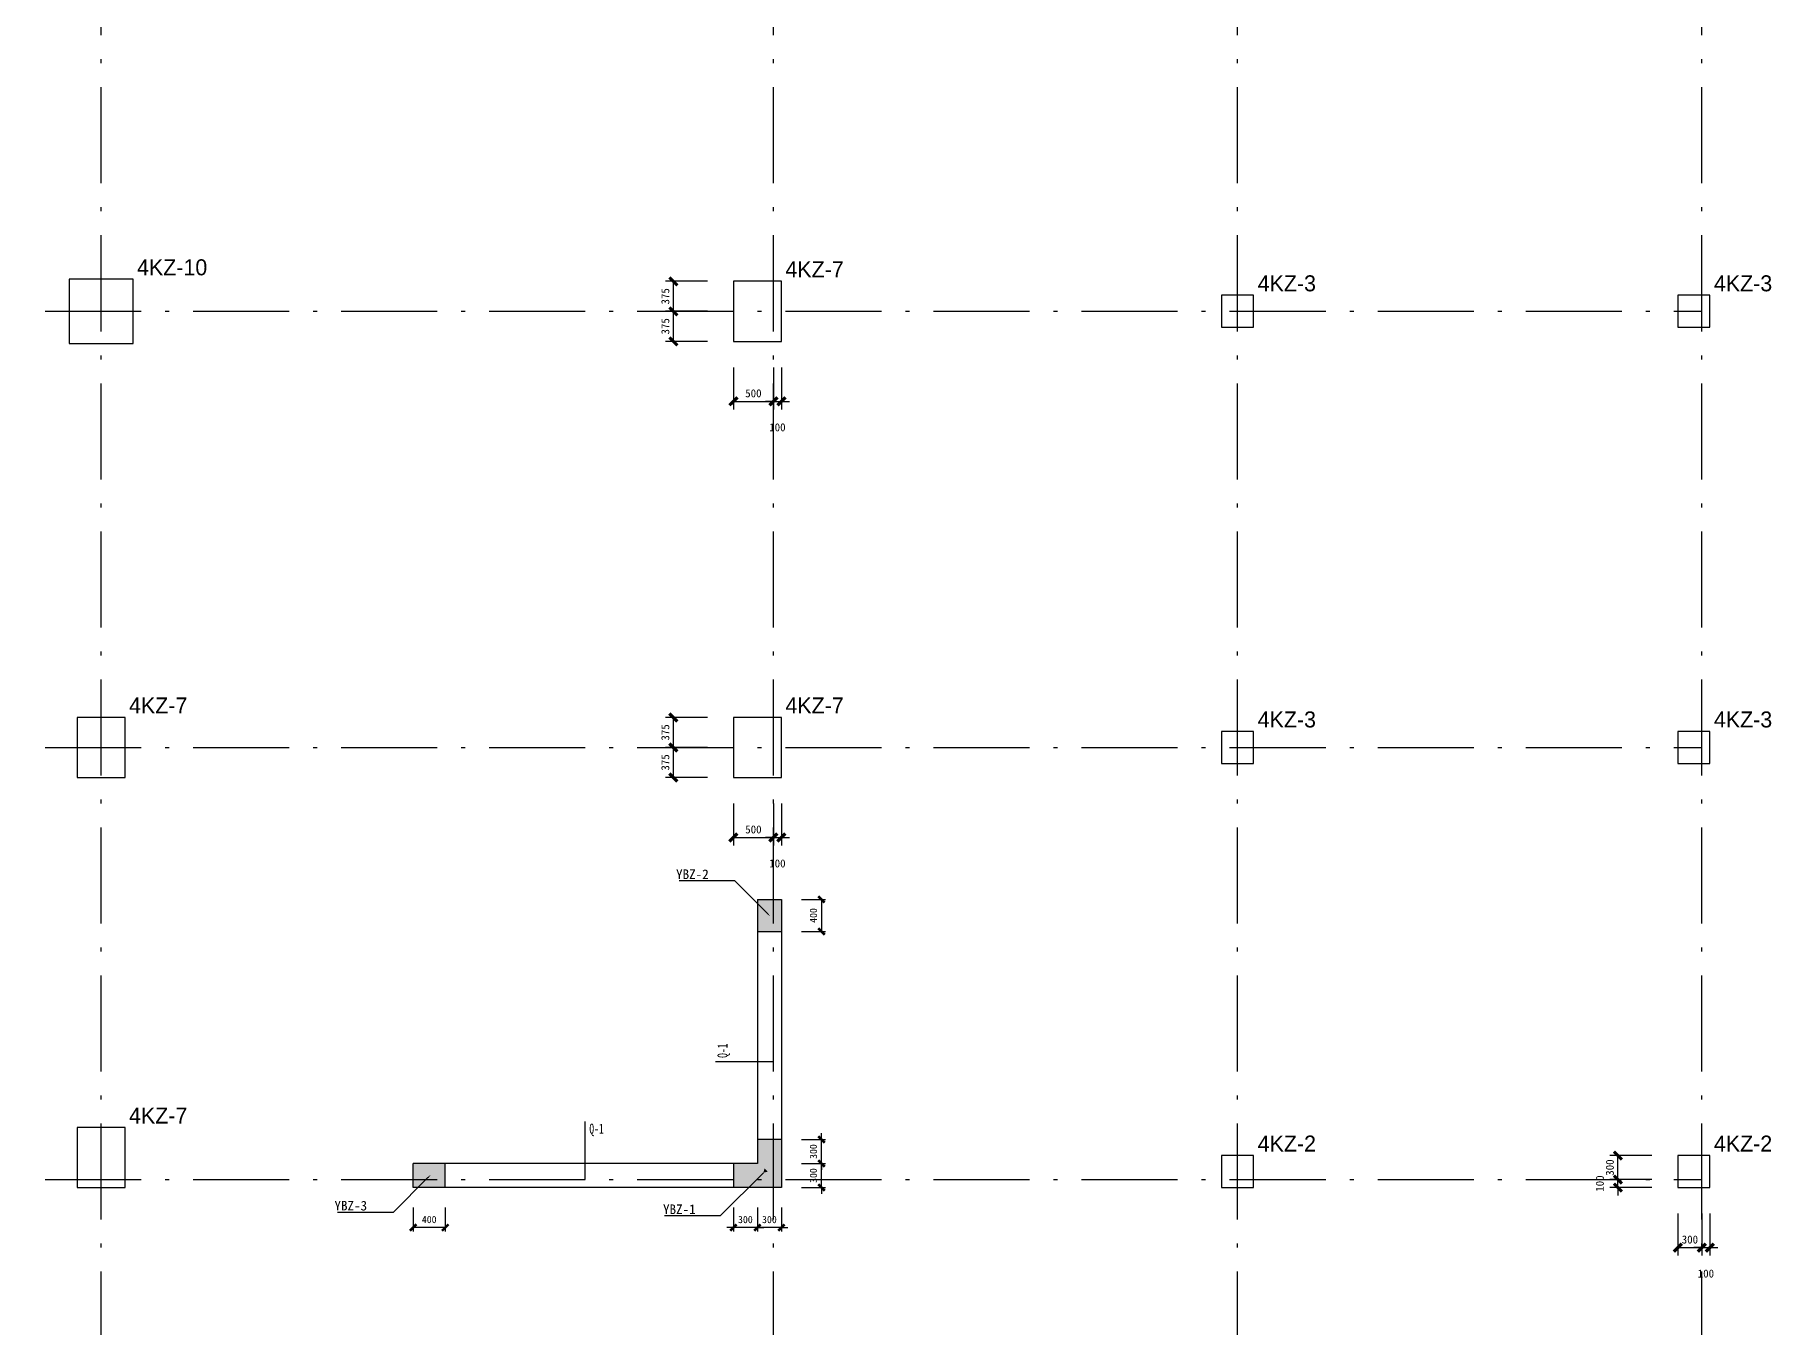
# Model space of a CAD drawing. Header units: millimetres. Extents: x -1141 to 233276, y -20783 to 42059.
# Drawn here: x 51672 to 73367, y 9754 to 25907 of the extents above; entities that cross this region are included whole.
import ezdxf
from ezdxf import colors
from ezdxf.entities.mleader import LeaderData, LeaderLine
from ezdxf.math import Vec2, Vec3

# ---------------------------------------------------------------- set-up
doc = ezdxf.new("R2010")
doc.units = ezdxf.units.MM
doc.header["$PDMODE"] = 35
doc.linetypes.add('线型2', pattern=[1850, 1200, -300, 50, -300])
doc.linetypes.add('线型5', pattern=[3050, 2400, -300, 50, -300])
for name, color, linetype in [('BZ-name', 160, 'Continuous'), ('WALL-Beam', 80, 'Continuous'), ('WALL_INFO', 130, 'Continuous')]:
    doc.layers.add(name, color=color, linetype=linetype)
doc.layers.add('DOTE', color=10, linetype='线型2', plot=False)
for name, color, linetype, lineweight in [('S_Cl', 2, 'Continuous', 25), ('S_ColumDimSect', 84, '线型5', 9), ('S_ColumFocus', 2, 'Continuous', 9), ('S_ConcWall', 3, 'Continuous', 25)]:
    doc.layers.add(name, color=color, linetype=linetype, lineweight=lineweight)
doc.styles.add('xxxx', font='RIF.ttf')
doc.styles.add('宋体', font='')
doc.styles.get('宋体').set_extended_font_data('宋体')
doc.dimstyles.new('DimN_1', dxfattribs={"dimtxt": 125, "dimasz": 100, "dimexe": 250, "dimexo": 0.0625, "dimgap": 50, "dimtad": 1, "dimdec": 0, "dimrnd": 5, "dimzin": 0, "dimdsep": 46, "dimtxsty": '宋体', "dimblk1": 'ARCHTICK', "dimblk2": 'ARCHTICK', "dimsah": 1, "dimcen": 0.09, "dimadec": 0, "dimazin": 0, "dimtfac": 1, "dimtdec": 0, "dimtofl": 0, "dimtmove": 2, "dimatfit": 1, "dimfxl": 1, "dimtolj": 1, "dimtzin": 0, "dimarcsym": 0})
doc.dimstyles.new('ISO-25', dxfattribs={"dimtxt": 2.5, "dimasz": 2.5, "dimexe": 1.25, "dimexo": 0.625, "dimtad": 1, "dimtxsty": 'Standard', "dimcen": 2.5, "dimadec": 0, "dimazin": 0, "dimtfac": 1, "dimtmove": 0, "dimatfit": 3, "dimfxl": 1, "dimarcsym": 0})

# ---------------------------------------------------------------- blocks, each defined once
blk = doc.blocks.new('_ArchTick')
at = {"color": 0, "linetype": 'ByBlock', "const_width": 0.4}
blk.add_lwpolyline([(-0.5, -0.5), (0.5, 0.5)], dxfattribs=at)
blk = doc.blocks.new('*D114')
at = {"layer": 'Defpoints', "color": 0, "transparency": 16777216}
for p in [(59650, 17000), (60400, 17000), (60400, 16625)]:
    blk.add_point(p, dxfattribs=at)
at = {"layer": 'S_ColumDimSect', "color": 0, "lineweight": -2, "transparency": 16777216}
for p, q in [((60075, 17000), (59550, 17000)), ((59650, 16625), (59650, 17000)), ((60075, 16625), (59550, 16625))]:
    blk.add_line(p, q, dxfattribs=at)
at = {"layer": 'S_ColumDimSect', "color": 0, "lineweight": -2, "transparency": 16777216, "xscale": 100, "yscale": 100, "zscale": 100}
for p, rotation in [((59650, 17000), 90), ((59650, 16625), 270)]:
    blk.add_blockref('_ArchTick', p, dxfattribs=dict(at, rotation=rotation))
at = {"layer": 'S_ColumDimSect', "color": 0, "transparency": 16777216, "insert": (59550, 16812.5), "char_height": 100, "attachment_point": 5, "rotation": 90, "style": '宋体'}
blk.add_mtext('\\A1;375', dxfattribs=at)
blk = doc.blocks.new('*D115')
at = {"layer": 'Defpoints', "color": 0, "transparency": 16777216}
for p in [(59650, 17375), (60400, 17375), (60400, 17000)]:
    blk.add_point(p, dxfattribs=at)
at = {"layer": 'S_ColumDimSect', "color": 0, "lineweight": -2, "transparency": 16777216}
for p, q in [((60075, 17375), (59550, 17375)), ((59650, 17000), (59650, 17375)), ((60075, 17000), (59550, 17000))]:
    blk.add_line(p, q, dxfattribs=at)
at = {"layer": 'S_ColumDimSect', "color": 0, "lineweight": -2, "transparency": 16777216, "xscale": 100, "yscale": 100, "zscale": 100}
for p, rotation in [((59650, 17375), 90), ((59650, 17000), 270)]:
    blk.add_blockref('_ArchTick', p, dxfattribs=dict(at, rotation=rotation))
at = {"layer": 'S_ColumDimSect', "color": 0, "transparency": 16777216, "insert": (59550, 17187.5), "char_height": 100, "attachment_point": 5, "rotation": 90, "style": '宋体'}
blk.add_mtext('\\A1;375', dxfattribs=at)
blk = doc.blocks.new('*D116')
at = {"layer": 'Defpoints', "color": 0, "transparency": 16777216}
for p in [(60400, 16625), (60900, 16625), (60900, 15875)]:
    blk.add_point(p, dxfattribs=at)
at = {"layer": 'S_ColumDimSect', "color": 0, "lineweight": -2, "transparency": 16777216}
for p, q in [((60400, 16300), (60400, 15775)), ((60900, 16300), (60900, 15775)), ((60400, 15875), (60900, 15875))]:
    blk.add_line(p, q, dxfattribs=at)
at = {"layer": 'S_ColumDimSect', "color": 0, "lineweight": -2, "transparency": 16777216, "xscale": 100, "yscale": 100, "zscale": 100, "rotation": 180}
blk.add_blockref('_ArchTick', (60400, 15875), dxfattribs=at)
at = {"layer": 'S_ColumDimSect', "color": 0, "lineweight": -2, "transparency": 16777216, "xscale": 100, "yscale": 100, "zscale": 100}
blk.add_blockref('_ArchTick', (60900, 15875), dxfattribs=at)
at = {"layer": 'S_ColumDimSect', "color": 0, "transparency": 16777216, "insert": (60650, 15975), "char_height": 100, "attachment_point": 5, "style": '宋体'}
blk.add_mtext('\\A1;500', dxfattribs=at)
blk = doc.blocks.new('*D117')
at = {"layer": 'Defpoints', "color": 0, "transparency": 16777216}
for p in [(60900, 16625), (61000, 16625), (61000, 15875)]:
    blk.add_point(p, dxfattribs=at)
at = {"layer": 'S_ColumDimSect', "color": 0, "lineweight": -2, "transparency": 16777216}
for p, q in [((60900, 16300), (60900, 15775)), ((61000, 16300), (61000, 15775)), ((60900, 15875), (60800, 15875)), ((60900, 15875), (61000, 15875)), ((61000, 15875), (61100, 15875))]:
    blk.add_line(p, q, dxfattribs=at)
at = {"layer": 'S_ColumDimSect', "color": 0, "lineweight": -2, "transparency": 16777216, "xscale": 100, "yscale": 100, "zscale": 100}
blk.add_blockref('_ArchTick', (60900, 15875), dxfattribs=at)
at = {"layer": 'S_ColumDimSect', "color": 0, "lineweight": -2, "transparency": 16777216, "xscale": 100, "yscale": 100, "zscale": 100, "rotation": 180}
blk.add_blockref('_ArchTick', (61000, 15875), dxfattribs=at)
at = {"layer": 'S_ColumDimSect', "color": 0, "transparency": 16777216, "insert": (60950, 15550), "char_height": 100, "attachment_point": 5, "style": '宋体'}
blk.add_mtext('\\A1;100', dxfattribs=at)
blk = doc.blocks.new('*D118')
at = {"layer": 'Defpoints', "color": 0, "transparency": 16777216}
for p in [(59650, 22450), (60400, 22450), (60400, 22075)]:
    blk.add_point(p, dxfattribs=at)
at = {"layer": 'S_ColumDimSect', "color": 0, "lineweight": -2, "transparency": 16777216}
for p, q in [((60075, 22450), (59550, 22450)), ((59650, 22075), (59650, 22450)), ((60075, 22075), (59550, 22075))]:
    blk.add_line(p, q, dxfattribs=at)
at = {"layer": 'S_ColumDimSect', "color": 0, "lineweight": -2, "transparency": 16777216, "xscale": 100, "yscale": 100, "zscale": 100}
for p, rotation in [((59650, 22450), 90), ((59650, 22075), 270)]:
    blk.add_blockref('_ArchTick', p, dxfattribs=dict(at, rotation=rotation))
at = {"layer": 'S_ColumDimSect', "color": 0, "transparency": 16777216, "insert": (59550, 22262.5), "char_height": 100, "attachment_point": 5, "rotation": 90, "style": '宋体'}
blk.add_mtext('\\A1;375', dxfattribs=at)
blk = doc.blocks.new('*D119')
at = {"layer": 'Defpoints', "color": 0, "transparency": 16777216}
for p in [(59650, 22825), (60400, 22825), (60400, 22450)]:
    blk.add_point(p, dxfattribs=at)
at = {"layer": 'S_ColumDimSect', "color": 0, "lineweight": -2, "transparency": 16777216}
for p, q in [((60075, 22825), (59550, 22825)), ((59650, 22450), (59650, 22825)), ((60075, 22450), (59550, 22450))]:
    blk.add_line(p, q, dxfattribs=at)
at = {"layer": 'S_ColumDimSect', "color": 0, "lineweight": -2, "transparency": 16777216, "xscale": 100, "yscale": 100, "zscale": 100}
for p, rotation in [((59650, 22825), 90), ((59650, 22450), 270)]:
    blk.add_blockref('_ArchTick', p, dxfattribs=dict(at, rotation=rotation))
at = {"layer": 'S_ColumDimSect', "color": 0, "transparency": 16777216, "insert": (59550, 22637.5), "char_height": 100, "attachment_point": 5, "rotation": 90, "style": '宋体'}
blk.add_mtext('\\A1;375', dxfattribs=at)
blk = doc.blocks.new('*D120')
at = {"layer": 'Defpoints', "color": 0, "transparency": 16777216}
for p in [(60400, 22075), (60900, 22075), (60900, 21325)]:
    blk.add_point(p, dxfattribs=at)
at = {"layer": 'S_ColumDimSect', "color": 0, "lineweight": -2, "transparency": 16777216}
for p, q in [((60400, 21750), (60400, 21225)), ((60900, 21750), (60900, 21225)), ((60400, 21325), (60900, 21325))]:
    blk.add_line(p, q, dxfattribs=at)
at = {"layer": 'S_ColumDimSect', "color": 0, "lineweight": -2, "transparency": 16777216, "xscale": 100, "yscale": 100, "zscale": 100, "rotation": 180}
blk.add_blockref('_ArchTick', (60400, 21325), dxfattribs=at)
at = {"layer": 'S_ColumDimSect', "color": 0, "lineweight": -2, "transparency": 16777216, "xscale": 100, "yscale": 100, "zscale": 100}
blk.add_blockref('_ArchTick', (60900, 21325), dxfattribs=at)
at = {"layer": 'S_ColumDimSect', "color": 0, "transparency": 16777216, "insert": (60650, 21425), "char_height": 100, "attachment_point": 5, "style": '宋体'}
blk.add_mtext('\\A1;500', dxfattribs=at)
blk = doc.blocks.new('*D121')
at = {"layer": 'Defpoints', "color": 0, "transparency": 16777216}
for p in [(60900, 22075), (61000, 22075), (61000, 21325)]:
    blk.add_point(p, dxfattribs=at)
at = {"layer": 'S_ColumDimSect', "color": 0, "lineweight": -2, "transparency": 16777216}
for p, q in [((60900, 21750), (60900, 21225)), ((61000, 21750), (61000, 21225)), ((60900, 21325), (60800, 21325)), ((60900, 21325), (61000, 21325)), ((61000, 21325), (61100, 21325))]:
    blk.add_line(p, q, dxfattribs=at)
at = {"layer": 'S_ColumDimSect', "color": 0, "lineweight": -2, "transparency": 16777216, "xscale": 100, "yscale": 100, "zscale": 100}
blk.add_blockref('_ArchTick', (60900, 21325), dxfattribs=at)
at = {"layer": 'S_ColumDimSect', "color": 0, "lineweight": -2, "transparency": 16777216, "xscale": 100, "yscale": 100, "zscale": 100, "rotation": 180}
blk.add_blockref('_ArchTick', (61000, 21325), dxfattribs=at)
at = {"layer": 'S_ColumDimSect', "color": 0, "transparency": 16777216, "insert": (60950, 21000), "char_height": 100, "attachment_point": 5, "style": '宋体'}
blk.add_mtext('\\A1;100', dxfattribs=at)
blk = doc.blocks.new('*D130')
at = {"layer": 'Defpoints', "color": 0, "transparency": 16777216}
for p in [(71450, 11600), (72200, 11600), (72200, 11500)]:
    blk.add_point(p, dxfattribs=at)
at = {"layer": 'S_ColumDimSect', "color": 0, "lineweight": -2, "transparency": 16777216}
for p, q in [((71875, 11600), (71350, 11600)), ((71875, 11500), (71350, 11500)), ((71450, 11600), (71450, 11700)), ((71450, 11500), (71450, 11600)), ((71450, 11500), (71450, 11400))]:
    blk.add_line(p, q, dxfattribs=at)
at = {"layer": 'S_ColumDimSect', "color": 0, "lineweight": -2, "transparency": 16777216, "xscale": 100, "yscale": 100, "zscale": 100}
for p, rotation in [((71450, 11600), 270), ((71450, 11500), 90)]:
    blk.add_blockref('_ArchTick', p, dxfattribs=dict(at, rotation=rotation))
at = {"layer": 'S_ColumDimSect', "color": 0, "transparency": 16777216, "insert": (71225, 11550), "char_height": 100, "attachment_point": 5, "rotation": 90, "style": '宋体'}
blk.add_mtext('\\A1;100', dxfattribs=at)
blk = doc.blocks.new('*D131')
at = {"layer": 'Defpoints', "color": 0, "transparency": 16777216}
for p in [(71450, 11900), (72200, 11900), (72200, 11600)]:
    blk.add_point(p, dxfattribs=at)
at = {"layer": 'S_ColumDimSect', "color": 0, "lineweight": -2, "transparency": 16777216}
for p, q in [((71875, 11900), (71350, 11900)), ((71450, 11600), (71450, 11900)), ((71875, 11600), (71350, 11600))]:
    blk.add_line(p, q, dxfattribs=at)
at = {"layer": 'S_ColumDimSect', "color": 0, "lineweight": -2, "transparency": 16777216, "xscale": 100, "yscale": 100, "zscale": 100}
for p, rotation in [((71450, 11900), 90), ((71450, 11600), 270)]:
    blk.add_blockref('_ArchTick', p, dxfattribs=dict(at, rotation=rotation))
at = {"layer": 'S_ColumDimSect', "color": 0, "transparency": 16777216, "insert": (71350, 11750), "char_height": 100, "attachment_point": 5, "rotation": 90, "style": '宋体'}
blk.add_mtext('\\A1;300', dxfattribs=at)
blk = doc.blocks.new('*D132')
at = {"layer": 'Defpoints', "color": 0, "transparency": 16777216}
for p in [(72200, 11500), (72500, 11500), (72500, 10750)]:
    blk.add_point(p, dxfattribs=at)
at = {"layer": 'S_ColumDimSect', "color": 0, "lineweight": -2, "transparency": 16777216}
for p, q in [((72200, 11175), (72200, 10650)), ((72500, 11175), (72500, 10650)), ((72200, 10750), (72500, 10750))]:
    blk.add_line(p, q, dxfattribs=at)
at = {"layer": 'S_ColumDimSect', "color": 0, "lineweight": -2, "transparency": 16777216, "xscale": 100, "yscale": 100, "zscale": 100, "rotation": 180}
blk.add_blockref('_ArchTick', (72200, 10750), dxfattribs=at)
at = {"layer": 'S_ColumDimSect', "color": 0, "lineweight": -2, "transparency": 16777216, "xscale": 100, "yscale": 100, "zscale": 100}
blk.add_blockref('_ArchTick', (72500, 10750), dxfattribs=at)
at = {"layer": 'S_ColumDimSect', "color": 0, "transparency": 16777216, "insert": (72350, 10850), "char_height": 100, "attachment_point": 5, "style": '宋体'}
blk.add_mtext('\\A1;300', dxfattribs=at)
blk = doc.blocks.new('*D133')
at = {"layer": 'Defpoints', "color": 0, "transparency": 16777216}
for p in [(72500, 11500), (72600, 11500), (72600, 10750)]:
    blk.add_point(p, dxfattribs=at)
at = {"layer": 'S_ColumDimSect', "color": 0, "lineweight": -2, "transparency": 16777216}
for p, q in [((72500, 11175), (72500, 10650)), ((72600, 11175), (72600, 10650)), ((72500, 10750), (72400, 10750)), ((72500, 10750), (72600, 10750)), ((72600, 10750), (72700, 10750))]:
    blk.add_line(p, q, dxfattribs=at)
at = {"layer": 'S_ColumDimSect', "color": 0, "lineweight": -2, "transparency": 16777216, "xscale": 100, "yscale": 100, "zscale": 100}
blk.add_blockref('_ArchTick', (72500, 10750), dxfattribs=at)
at = {"layer": 'S_ColumDimSect', "color": 0, "lineweight": -2, "transparency": 16777216, "xscale": 100, "yscale": 100, "zscale": 100, "rotation": 180}
blk.add_blockref('_ArchTick', (72600, 10750), dxfattribs=at)
at = {"layer": 'S_ColumDimSect', "color": 0, "transparency": 16777216, "insert": (72550, 10425), "char_height": 100, "attachment_point": 5, "style": '宋体'}
blk.add_mtext('\\A1;100', dxfattribs=at)
blk = doc.blocks.new('*D258')
at = {"layer": 'Defpoints', "color": 0, "transparency": 16777216}
for p in [(60700, 11500), (61000, 11500), (60700, 11000)]:
    blk.add_point(p, dxfattribs=at)
at = {"layer": 'WALL-Beam', "color": 0, "lineweight": -2, "transparency": 16777216}
for p, q in [((60700, 11250), (60700, 10950)), ((61000, 11250), (61000, 10950)), ((60700, 11000), (60620, 11000)), ((61000, 11000), (60700, 11000)), ((61000, 11000), (61080, 11000))]:
    blk.add_line(p, q, dxfattribs=at)
at = {"layer": 'WALL-Beam', "color": 0, "lineweight": -2, "transparency": 16777216, "xscale": 80, "yscale": 80, "zscale": 80}
blk.add_blockref('_ArchTick', (60700, 11000), dxfattribs=at)
at = {"layer": 'WALL-Beam', "color": 0, "lineweight": -2, "transparency": 16777216, "xscale": 80, "yscale": 80, "zscale": 80, "rotation": 180}
blk.add_blockref('_ArchTick', (61000, 11000), dxfattribs=at)
at = {"layer": 'WALL-Beam', "color": 7, "transparency": 16777216, "insert": (60850, 11100), "char_height": 90, "attachment_point": 5}
blk.add_mtext('300', dxfattribs=at)
blk = doc.blocks.new('*D259')
at = {"layer": 'Defpoints', "color": 0, "transparency": 16777216}
for p in [(60400, 11500), (60700, 11500), (60400, 11000)]:
    blk.add_point(p, dxfattribs=at)
at = {"layer": 'WALL-Beam', "color": 0, "lineweight": -2, "transparency": 16777216}
for p, q in [((60400, 11250), (60400, 10950)), ((60700, 11250), (60700, 10950)), ((60400, 11000), (60320, 11000)), ((60700, 11000), (60400, 11000)), ((60700, 11000), (60780, 11000))]:
    blk.add_line(p, q, dxfattribs=at)
at = {"layer": 'WALL-Beam', "color": 0, "lineweight": -2, "transparency": 16777216, "xscale": 80, "yscale": 80, "zscale": 80}
blk.add_blockref('_ArchTick', (60400, 11000), dxfattribs=at)
at = {"layer": 'WALL-Beam', "color": 0, "lineweight": -2, "transparency": 16777216, "xscale": 80, "yscale": 80, "zscale": 80, "rotation": 180}
blk.add_blockref('_ArchTick', (60700, 11000), dxfattribs=at)
at = {"layer": 'WALL-Beam', "color": 7, "transparency": 16777216, "insert": (60550, 11100), "char_height": 90, "attachment_point": 5}
blk.add_mtext('300', dxfattribs=at)
blk = doc.blocks.new('*D252')
at = {"layer": 'Defpoints', "color": 0, "transparency": 16777216}
for p in [(61000, 11800), (61500, 11800), (61000, 11500)]:
    blk.add_point(p, dxfattribs=at)
at = {"layer": 'WALL-Beam', "color": 0, "lineweight": -2, "transparency": 16777216}
for p, q in [((61250, 11800), (61550, 11800)), ((61500, 11800), (61500, 11880)), ((61500, 11500), (61500, 11800)), ((61250, 11500), (61550, 11500)), ((61500, 11500), (61500, 11420))]:
    blk.add_line(p, q, dxfattribs=at)
at = {"layer": 'WALL-Beam', "color": 0, "lineweight": -2, "transparency": 16777216, "xscale": 80, "yscale": 80, "zscale": 80}
for p, rotation in [((61500, 11800), 270), ((61500, 11500), 90)]:
    blk.add_blockref('_ArchTick', p, dxfattribs=dict(at, rotation=rotation))
at = {"layer": 'WALL-Beam', "color": 7, "transparency": 16777216, "insert": (61400, 11650), "char_height": 90, "attachment_point": 5, "rotation": 90}
blk.add_mtext('300', dxfattribs=at)
blk = doc.blocks.new('*D260')
at = {"layer": 'Defpoints', "color": 0, "transparency": 16777216}
for p in [(61000, 12100), (61500, 12100), (61000, 11800)]:
    blk.add_point(p, dxfattribs=at)
at = {"layer": 'WALL-Beam', "color": 0, "lineweight": -2, "transparency": 16777216}
for p, q in [((61500, 12100), (61500, 12180)), ((61250, 12100), (61550, 12100)), ((61500, 11800), (61500, 12100)), ((61250, 11800), (61550, 11800)), ((61500, 11800), (61500, 11720))]:
    blk.add_line(p, q, dxfattribs=at)
at = {"layer": 'WALL-Beam', "color": 0, "lineweight": -2, "transparency": 16777216, "xscale": 80, "yscale": 80, "zscale": 80}
for p, rotation in [((61500, 12100), 270), ((61500, 11800), 90)]:
    blk.add_blockref('_ArchTick', p, dxfattribs=dict(at, rotation=rotation))
at = {"layer": 'WALL-Beam', "color": 7, "transparency": 16777216, "insert": (61400, 11950), "char_height": 90, "attachment_point": 5, "rotation": 90}
blk.add_mtext('300', dxfattribs=at)
blk = doc.blocks.new('*D261')
at = {"layer": 'Defpoints', "color": 0, "transparency": 16777216}
for p in [(61000, 15100), (61000, 14700), (61500, 14700)]:
    blk.add_point(p, dxfattribs=at)
at = {"layer": 'WALL-Beam', "color": 0, "lineweight": -2, "transparency": 16777216}
for p, q in [((61250, 15100), (61550, 15100)), ((61500, 15100), (61500, 14700)), ((61250, 14700), (61550, 14700))]:
    blk.add_line(p, q, dxfattribs=at)
at = {"layer": 'WALL-Beam', "color": 0, "lineweight": -2, "transparency": 16777216, "xscale": 80, "yscale": 80, "zscale": 80}
for p, rotation in [((61500, 15100), 90), ((61500, 14700), 270)]:
    blk.add_blockref('_ArchTick', p, dxfattribs=dict(at, rotation=rotation))
at = {"layer": 'WALL-Beam', "color": 7, "transparency": 16777216, "insert": (61400, 14900), "char_height": 90, "attachment_point": 5, "rotation": 90}
blk.add_mtext('400', dxfattribs=at)
blk = doc.blocks.new('*D262')
at = {"layer": 'Defpoints', "color": 0, "transparency": 16777216}
for p in [(56400, 11500), (56800, 11500), (56400, 11000)]:
    blk.add_point(p, dxfattribs=at)
at = {"layer": 'WALL-Beam', "color": 0, "lineweight": -2, "transparency": 16777216}
for p, q in [((56400, 11250), (56400, 10950)), ((56800, 11250), (56800, 10950)), ((56800, 11000), (56400, 11000))]:
    blk.add_line(p, q, dxfattribs=at)
at = {"layer": 'WALL-Beam', "color": 0, "lineweight": -2, "transparency": 16777216, "xscale": 80, "yscale": 80, "zscale": 80, "rotation": 180}
blk.add_blockref('_ArchTick', (56400, 11000), dxfattribs=at)
at = {"layer": 'WALL-Beam', "color": 0, "lineweight": -2, "transparency": 16777216, "xscale": 80, "yscale": 80, "zscale": 80}
blk.add_blockref('_ArchTick', (56800, 11000), dxfattribs=at)
at = {"layer": 'WALL-Beam', "color": 7, "transparency": 16777216, "insert": (56600, 11100), "char_height": 90, "attachment_point": 5}
blk.add_mtext('400', dxfattribs=at)
blk = doc.blocks.new('_DatumFilled')
at = {"color": 0, "linetype": 'ByBlock'}
blk.add_solid([(0, 0.58), (-1, 0), (0, -0.58)], dxfattribs=at)

msp = doc.modelspace()

# ---------------------------------------------------------------- hatches: boundary and pattern name
at = {"layer": 'WALL-Beam', "true_color": 0x636466}
h = msp.add_hatch(color=251, dxfattribs=at)
h.dxf.hatch_style = 1
h.paths.add_polyline_path([(60700, 14700), (61000, 14700), (61000, 15100), (60700, 15100)])
h = msp.add_hatch(color=251, dxfattribs=at)
h.dxf.hatch_style = 1
h.paths.add_polyline_path([(61000, 12100), (60700, 12100), (60700, 11800), (60400, 11800), (60400, 11500), (61000, 11500)])
h = msp.add_hatch(color=251, dxfattribs=at)
h.dxf.hatch_style = 1
h.paths.add_polyline_path([(56800, 11500), (56800, 11800), (56400, 11800), (56400, 11500)])

# ---------------------------------------------------------------- linework, layer by layer
at = {"layer": 'DOTE'}
for p, q in [((52500, 0), (52500, 41300)), ((60900, 0), (60900, 41300)), ((66700, 0), (66700, 41300)), ((72500, 0), (72500, 41300)), ((0, 22450), (72500, 22450)), ((0, 17000), (72500, 17000)), ((0, 11600), (72500, 11600))]:
    msp.add_line(p, q, dxfattribs=at)
at = {"layer": 'S_Cl'}
for points in [[(52900, 22050), (52900, 22850), (52100, 22850), (52100, 22050)], [(61000, 22075), (61000, 22825), (60400, 22825), (60400, 22075)], [(66900, 22250), (66900, 22650), (66500, 22650), (66500, 22250)], [(72600, 22250), (72600, 22650), (72200, 22650), (72200, 22250)], [(52800, 16625), (52800, 17375), (52200, 17375), (52200, 16625)], [(61000, 16625), (61000, 17375), (60400, 17375), (60400, 16625)], [(66900, 16800), (66900, 17200), (66500, 17200), (66500, 16800)], [(72600, 16800), (72600, 17200), (72200, 17200), (72200, 16800)], [(52800, 11500), (52800, 12250), (52200, 12250), (52200, 11500)], [(66900, 11500), (66900, 11900), (66500, 11900), (66500, 11500)], [(72600, 11500), (72600, 11900), (72200, 11900), (72200, 11500)]]:
    msp.add_lwpolyline(points, close=True, dxfattribs=at)
at = {"layer": 'S_ConcWall'}
for p, q in [((60700, 15100), (60700, 11800)), ((60700, 15100), (61000, 15100)), ((61000, 15100), (61000, 11500)), ((60700, 14700), (61000, 14700)), ((61000, 12100), (60700, 12100)), ((60700, 11800), (56400, 11800)), ((56400, 11500), (56400, 11800)), ((56800, 11500), (56800, 11800)), ((60400, 11800), (60400, 11500)), ((61000, 11500), (56400, 11500))]:
    msp.add_line(p, q, dxfattribs=at)
at = {"layer": 'WALL_INFO'}
for p, q in [((60900, 13070), (60175, 13070)), ((58550, 11600), (58550, 12325))]:
    msp.add_line(p, q, dxfattribs=at)

# ---------------------------------------------------------------- texts
at = {"layer": 'S_ColumFocus', "char_height": 200, "attachment_point": 1, "style": 'xxxx'}
for s, insert, width in [('4KZ-10', (52950, 23100.05), 770.5), ('4KZ-7', (61050, 23075.05), 837.5), ('4KZ-3', (66950, 22900.05), 678.375), ('4KZ-3', (72650, 22900.05), 845.875), ('4KZ-7', (52850, 17625.05), 845.875), ('4KZ-7', (61050, 17625.05), 845.875), ('4KZ-3', (66950, 17450.05), 678.375), ('4KZ-3', (72650, 17450.05), 845.875), ('4KZ-7', (52850, 12500.05), 804), ('4KZ-2', (66950, 12150.05), 670), ('4KZ-2', (72650, 12150.05), 770.5)]:
    msp.add_mtext(s, dxfattribs=dict(at, insert=insert, width=width))
at = {"layer": 'WALL_INFO', "insert": (60280, 13210), "char_height": 125, "width": 393.75, "attachment_point": 5, "rotation": 90, "line_spacing_factor": 1.1, "style": '宋体'}
msp.add_mtext('\\pxsm1;{\\W0.7;Q-1}', dxfattribs=at)
at = {"layer": 'WALL_INFO', "insert": (58690, 12220), "char_height": 125, "width": 393.75, "attachment_point": 5, "line_spacing_factor": 1.1, "style": '宋体'}
msp.add_mtext('\\pxsm1;{\\W0.7;Q-1}', dxfattribs=at)

# ---------------------------------------------------------------- dimensions: what is measured, and where the dimension line sits
at = {"layer": 'S_ColumDimSect'}
for p1, p2, distance, picture, middle in [((60400, 22450), (60400, 22825), 750, '*D119', (59550, 22637.5)), ((60400, 22075), (60400, 22450), 750, '*D118', (59550, 22262.5)), ((60400, 22075), (60900, 22075), -750, '*D120', (60650, 21425)), ((60900, 22075), (61000, 22075), -750, '*D121', (60950, 21000)), ((60400, 17000), (60400, 17375), 750, '*D115', (59550, 17187.5)), ((60400, 16625), (60400, 17000), 750, '*D114', (59550, 16812.5)), ((60400, 16625), (60900, 16625), -750, '*D116', (60650, 15975)), ((60900, 16625), (61000, 16625), -750, '*D117', (60950, 15550)), ((72200, 11600), (72200, 11900), 750, '*D131', (71350, 11750)), ((72200, 11500), (72200, 11600), 750, '*D130', (71225, 11550)), ((72200, 11500), (72500, 11500), -750, '*D132', (72350, 10850)), ((72500, 11500), (72600, 11500), -750, '*D133', (72550, 10425))]:
    dim = msp.add_aligned_dim(p1=p1, p2=p2, distance=distance, dimstyle='DimN_1', override={"dimtxt": 100, "dimexe": 100, "dimexo": 325, "dimtih": 0, "dimtoh": 0, "dimtofl": 1, "dimtfill": 0}, dxfattribs=at)
    dim.commit()
    dim.dimension.update_dxf_attribs({"geometry": picture, "text_midpoint": middle})
at = {"layer": 'WALL-Beam'}
for base, p1, p2, angle, override, picture, middle in [((61500, 14700), (61000, 15100), (61000, 14700), 270, {"dimtxt": 90, "dimasz": 80, "dimexe": 50, "dimexo": 250, "dimgap": 55, "dimblk1": 'ArchTick', "dimblk2": 'ArchTick', "dimsah": 1, "dimclrt": 7, "dimtix": 1, "dimtmove": 2}, '*D261', (61400, 14900)), ((61500, 12100), (61000, 11800), (61000, 12100), 270, {"dimtxt": 90, "dimasz": 80, "dimexe": 50, "dimexo": 250, "dimgap": 55, "dimblk1": 'ArchTick', "dimblk2": 'ArchTick', "dimsah": 1, "dimclrt": 7, "dimtix": 1, "dimtmove": 2}, '*D260', (61400, 11950)), ((61500, 11800), (61000, 11500), (61000, 11800), 270, {"dimtxt": 90, "dimasz": 80, "dimexe": 50, "dimexo": 250, "dimgap": 55, "dimblk1": 'ArchTick', "dimblk2": 'ArchTick', "dimsah": 1, "dimclrt": 7, "dimtix": 1, "dimtmove": 2}, '*D252', (61400, 11650)), ((56400, 11000), (56800, 11500), (56400, 11500), 180, {"dimtxt": 90, "dimasz": 80, "dimexe": 50, "dimexo": 250, "dimgap": 55, "dimblk1": 'ArchTick', "dimblk2": 'ArchTick', "dimsah": 1, "dimclrt": 7, "dimtix": 1, "dimtmove": 2}, '*D262', (56600, 11100)), ((60400, 11000), (60700, 11500), (60400, 11500), 180, {"dimtxt": 90, "dimasz": 80, "dimexe": 50, "dimexo": 250, "dimgap": 55, "dimblk1": 'ArchTick', "dimblk2": 'ArchTick', "dimsah": 1, "dimclrt": 7, "dimtix": 1, "dimtmove": 2}, '*D259', (60550, 11100)), ((60700, 11000), (61000, 11500), (60700, 11500), 180, {"dimtxt": 90, "dimasz": 80, "dimexe": 50, "dimexo": 250, "dimgap": 55, "dimblk1": 'ArchTick', "dimblk2": 'ArchTick', "dimsah": 1, "dimclrt": 7, "dimtix": 1, "dimtmove": 2, "dimlwd": 65534}, '*D258', (60850, 11100))]:
    dim = msp.add_linear_dim(base=base, p1=p1, p2=p2, angle=angle, dimstyle='ISO-25', override=override, dxfattribs=at)
    dim.commit()
    dim.dimension.update_dxf_attribs({"geometry": picture, "text_midpoint": middle})

# ---------------------------------------------------------------- leaders
at = {"layer": 'BZ-name'}
ml = msp.add_multileader_mtext('Standard', dxfattribs=at)
ml.set_content('YBZ-2', color=256)
ml.set_leader_properties()
ml.build(insert=Vec2(0, 0))
ml.multileader.update_dxf_attribs({"text_left_attachment_type": 6, "text_right_attachment_type": 6, "dogleg_length": 200, "arrow_head_size": 50})
ctx = ml.context
ctx.base_point, ctx.char_height, ctx.arrow_head_size, ctx.landing_gap_size, ctx.plane_origin = Vec3(59558.186, 15331.814), 120, 50, 50, Vec3(60860, 14890)
ctx.left_attachment, ctx.right_attachment, ctx.text_align_type = 6, 6, 1
notes = []
notes.append((ctx, [(0, (1, 1, 0), (60418.186, 15331.814), (-1, 0), 200, [(0, [(60860, 14890)], 0, [])])]))
ctx.mtext.insert, ctx.mtext.width, ctx.mtext.alignment, ctx.mtext.flow_direction = Vec3(59888.186, 15475.814), 560, 2, 5
ml = msp.add_multileader_mtext('Standard', dxfattribs=at)
ml.set_content('YBZ-1', color=256)
ml.set_leader_properties()
ml.set_arrow_properties(name='DATUMFILLED')
ml.build(insert=Vec2(0, 0))
ml.multileader.update_dxf_attribs({"text_left_attachment_type": 6, "text_right_attachment_type": 6, "dogleg_length": 200, "arrow_head_size": 50})
ctx = ml.context
ctx.base_point, ctx.char_height, ctx.arrow_head_size, ctx.landing_gap_size, ctx.plane_origin = Vec3(59414.978, 11144.978), 120, 50, 50, Vec3(60810, 11720)
ctx.left_attachment, ctx.right_attachment, ctx.text_align_type = 6, 6, 1
notes.append((ctx, [(0, (1, 1, 0), (60234.978, 11144.978), (-1, 0), 200, [(0, [(60810, 11720)], 0, [])])]))
ctx.mtext.insert, ctx.mtext.width, ctx.mtext.alignment, ctx.mtext.flow_direction = Vec3(59724.978, 11288.978), 500, 2, 5
ml = msp.add_multileader_mtext('Standard', dxfattribs=at)
ml.set_content('YBZ-3', color=256)
ml.set_leader_properties()
ml.build(insert=Vec2(0, 0))
ml.multileader.update_dxf_attribs({"text_left_attachment_type": 6, "text_right_attachment_type": 6, "dogleg_length": 200, "arrow_head_size": 50})
ctx = ml.context
ctx.base_point, ctx.char_height, ctx.arrow_head_size, ctx.landing_gap_size, ctx.plane_origin = Vec3(55289.894, 11189.894), 120, 50, 50, Vec3(56620, 11660)
ctx.left_attachment, ctx.right_attachment, ctx.text_align_type = 6, 6, 1
notes.append((ctx, [(0, (1, 1, 0), (56149.894, 11189.894), (-1, 0), 200, [(0, [(56620, 11660)], 0, [])])]))
ctx.mtext.insert, ctx.mtext.alignment, ctx.mtext.flow_direction = Vec3(55619.894, 11333.894), 2, 5
for ctx, leaders in notes:
    for number, flags, end, landing, length, lines in leaders:
        leader = LeaderData()
        leader.index, (leader.has_last_leader_line, leader.has_dogleg_vector, leader.attachment_direction) = number, flags
        leader.last_leader_point, leader.dogleg_vector, leader.dogleg_length = Vec3(end), Vec3(landing), length
        for number, points, colour, breaks in lines:
            line = LeaderLine()
            line.index, line.vertices, line.color, line.breaks = number, Vec3.list(points), colors.encode_raw_color(colour), breaks
            leader.lines.append(line)
        ctx.leaders.append(leader)

doc.saveas('drawing.dxf')
